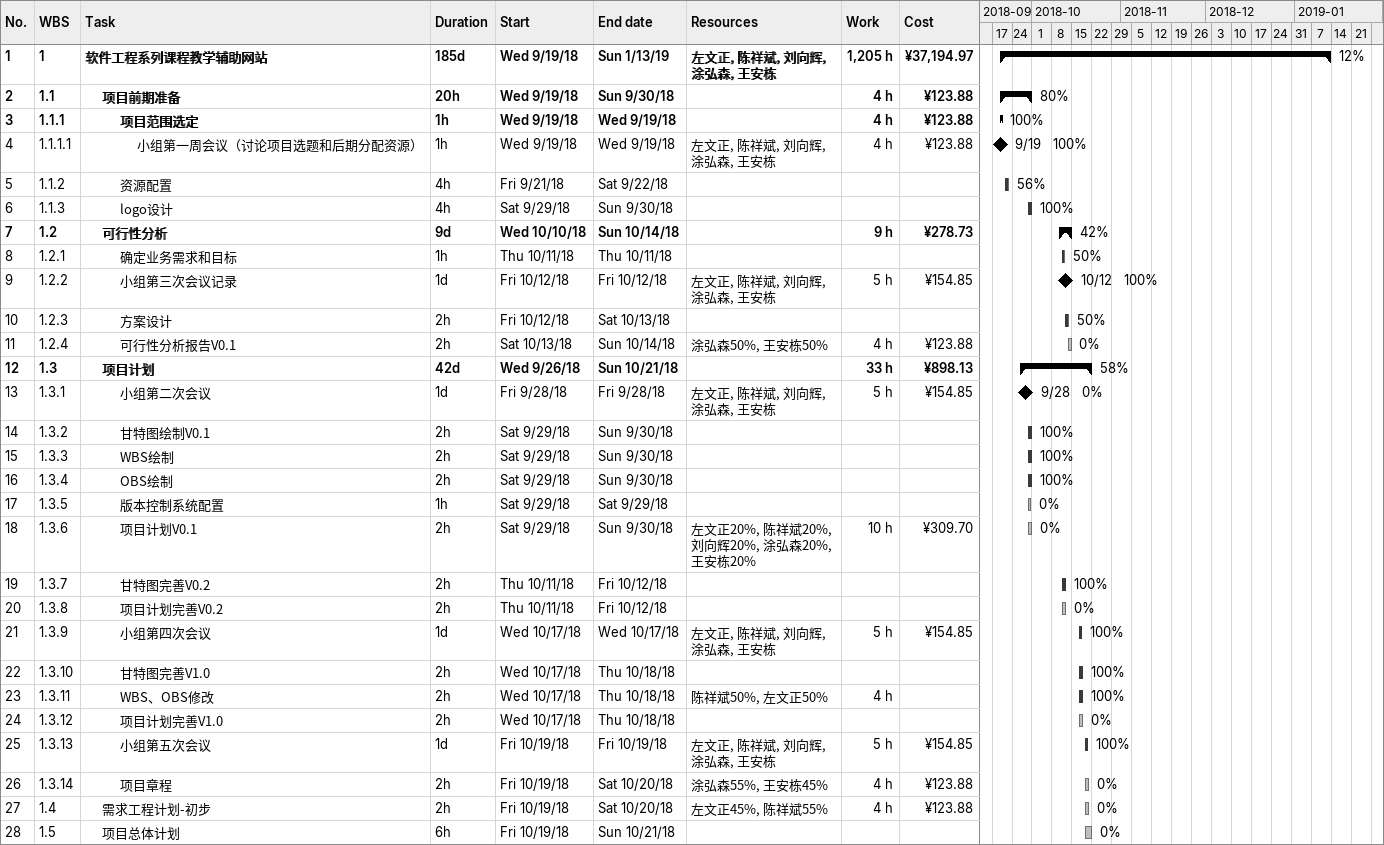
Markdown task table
| ID | WBS | Task | Duration | Start | Finish | Resources | % complete | Work (h) | Cost (¥) |
|---|---|---|---|---|---|---|---|---|---|
| 1 | 1 | **软件工程系列课程教学辅助网站** | 185d | 2018-09-19 | 2019-01-13 | 左文正, 陈祥斌, 刘向辉, 涂弘森, 王安栋 | 12 | 1205 | 37194.97 |
| 2 | 1.1 | **项目前期准备** | 20h | 2018-09-19 | 2018-09-30 |  | 80 | 4 | 123.88 |
| 3 | 1.1.1 | **项目范围选定** | 1h | 2018-09-19 | 2018-09-19 |  | 100 | 4 | 123.88 |
| 4 | 1.1.1.1 | 小组第一周会议（讨论项目选题和后期分配资源） | 1h | 2018-09-19 | 2018-09-19 | 左文正, 陈祥斌, 刘向辉, 涂弘森, 王安栋 | 100 | 4 | 123.88 |
| 5 | 1.1.2 | 资源配置 | 4h | 2018-09-21 | 2018-09-22 |  | 56 |  |  |
| 6 | 1.1.3 | logo设计 | 4h | 2018-09-29 | 2018-09-30 |  | 100 |  |  |
| 7 | 1.2 | **可行性分析** | 9d | 2018-10-10 | 2018-10-14 |  | 42 | 9 | 278.73 |
| 8 | 1.2.1 | 确定业务需求和目标 | 1h | 2018-10-11 | 2018-10-11 |  | 50 |  |  |
| 9 | 1.2.2 | 小组第三次会议记录 | 1d | 2018-10-12 | 2018-10-12 | 左文正, 陈祥斌, 刘向辉, 涂弘森, 王安栋 | 100 | 5 | 154.85 |
| 10 | 1.2.3 | 方案设计 | 2h | 2018-10-12 | 2018-10-13 |  | 50 |  |  |
| 11 | 1.2.4 | 可行性分析报告V0.1 | 2h | 2018-10-13 | 2018-10-14 | 涂弘森50%, 王安栋50% | 0 | 4 | 123.88 |
| 12 | 1.3 | **项目计划** | 42d | 2018-09-26 | 2018-10-21 |  | 58 | 33 | 898.13 |
| 13 | 1.3.1 | 小组第二次会议 | 1d | 2018-09-28 | 2018-09-28 | 左文正, 陈祥斌, 刘向辉, 涂弘森, 王安栋 | 0 | 5 | 154.85 |
| 14 | 1.3.2 | 甘特图绘制V0.1 | 2h | 2018-09-29 | 2018-09-30 |  | 100 |  |  |
| 15 | 1.3.3 | WBS绘制 | 2h | 2018-09-29 | 2018-09-30 |  | 100 |  |  |
| 16 | 1.3.4 | OBS绘制 | 2h | 2018-09-29 | 2018-09-30 |  | 100 |  |  |
| 17 | 1.3.5 | 版本控制系统配置 | 1h | 2018-09-29 | 2018-09-29 |  | 0 |  |  |
| 18 | 1.3.6 | 项目计划V0.1 | 2h | 2018-09-29 | 2018-09-30 | 左文正20%, 陈祥斌20%, 刘向辉20%, 涂弘森20%, 王安栋20% | 0 | 10 | 309.70 |
| 19 | 1.3.7 | 甘特图完善V0.2 | 2h | 2018-10-11 | 2018-10-12 |  | 100 |  |  |
| 20 | 1.3.8 | 项目计划完善V0.2 | 2h | 2018-10-11 | 2018-10-12 |  | 0 |  |  |
| 21 | 1.3.9 | 小组第四次会议 | 1d | 2018-10-17 | 2018-10-17 | 左文正, 陈祥斌, 刘向辉, 涂弘森, 王安栋 | 100 | 5 | 154.85 |
| 22 | 1.3.10 | 甘特图完善V1.0 | 2h | 2018-10-17 | 2018-10-18 |  | 100 |  |  |
| 23 | 1.3.11 | WBS、OBS修改 | 2h | 2018-10-17 | 2018-10-18 | 陈祥斌50%, 左文正50% | 100 | 4 |  |
| 24 | 1.3.12 | 项目计划完善V1.0 | 2h | 2018-10-17 | 2018-10-18 |  | 0 |  |  |
| 25 | 1.3.13 | 小组第五次会议 | 1d | 2018-10-19 | 2018-10-19 | 左文正, 陈祥斌, 刘向辉, 涂弘森, 王安栋 | 100 | 5 | 154.85 |
| 26 | 1.3.14 | 项目章程 | 2h | 2018-10-19 | 2018-10-20 | 涂弘森55%, 王安栋45% | 0 | 4 | 123.88 |
| 27 | 1.4 | 需求工程计划-初步 | 2h | 2018-10-19 | 2018-10-20 | 左文正45%, 陈祥斌55% | 0 | 4 | 123.88 |
| 28 | 1.5 | 项目总体计划 | 6h | 2018-10-19 | 2018-10-21 |  | 0 |  |  |
